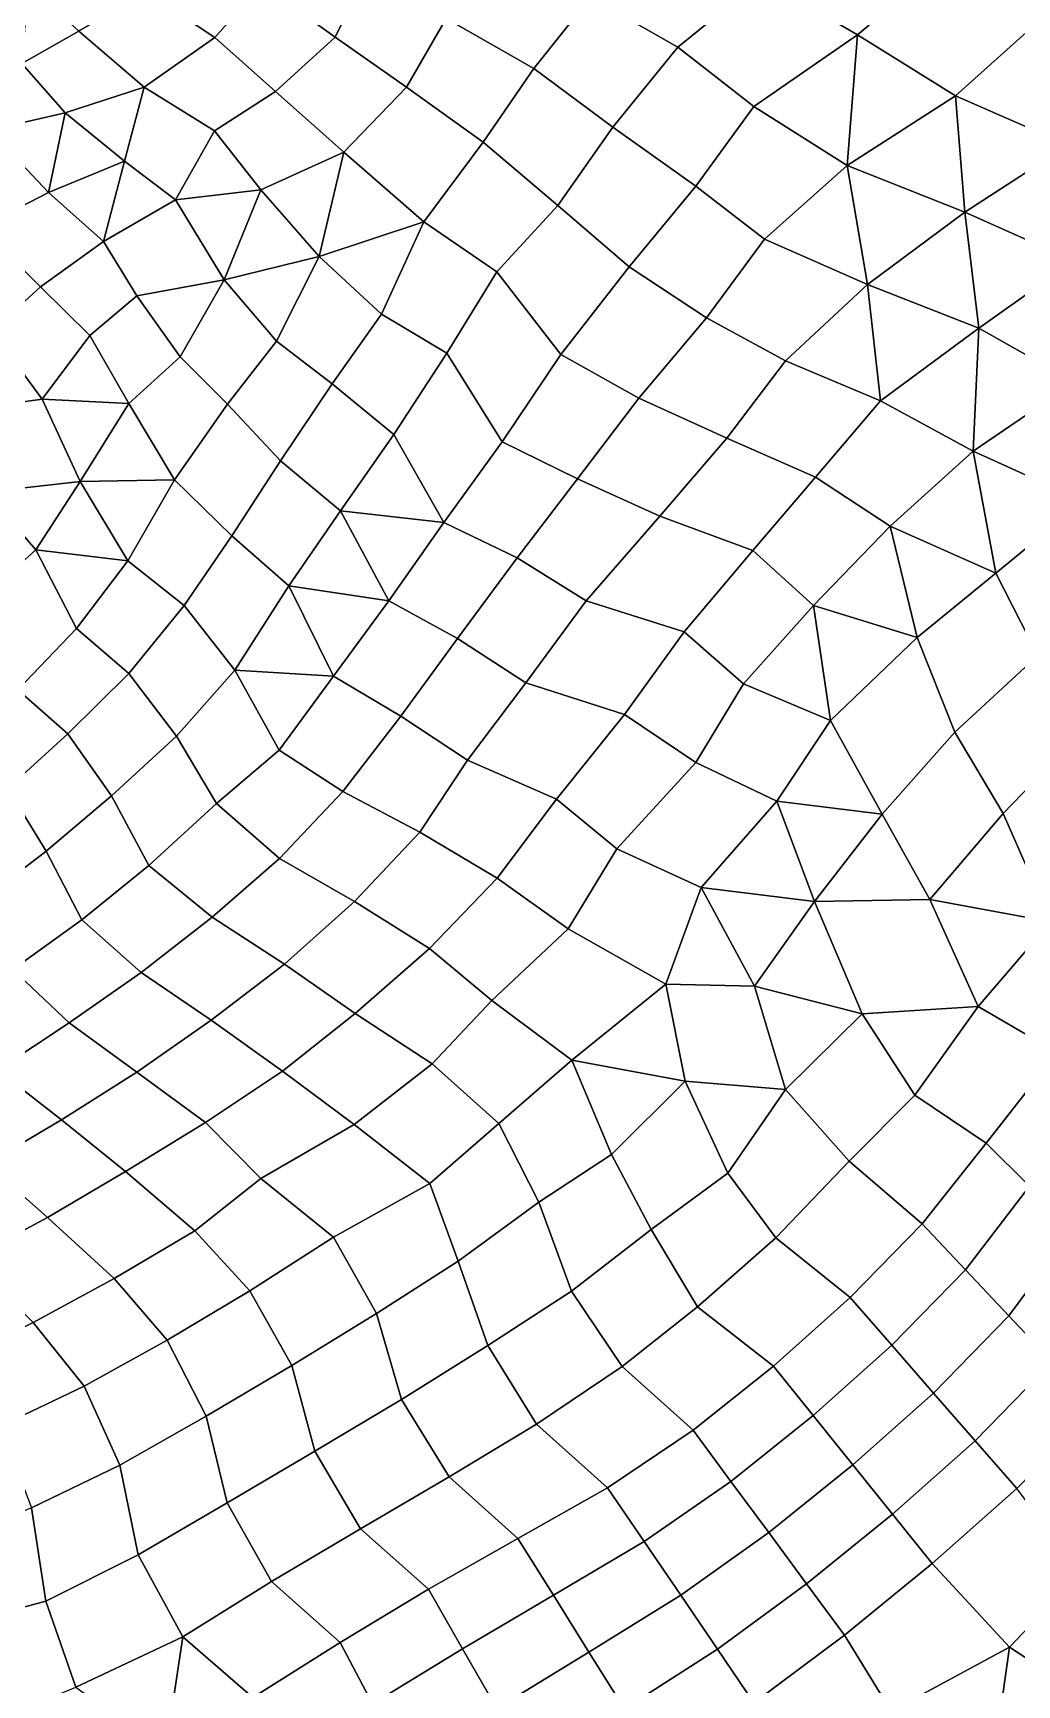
# Model space of a CAD drawing. Extents: x 391089 to 406232, y 6461839 to 6471033.
# Drawn here: x 402791.8 to 402934.4, y 6469598.6 to 6469837.8 of the extents above; entities that cross this region are included whole.
import ezdxf

# ---------------------------------------------------------------- set-up
doc = ezdxf.new("R2010")
doc.units = 0
doc.layers.add('MESH_ELEMS', color=18, linetype='CONTINUOUS')
doc.layers.add('MESH_NODES', color=18, linetype='CONTINUOUS')

msp = doc.modelspace()

# ---------------------------------------------------------------- linework, layer by layer
at = {"layer": 'MESH_ELEMS', "color": 178}
for points in [[(402911.241, 6469837.57, 1.752), (402924.656, 6469848.89, 1.724), (402911.224, 6469856.77, 1.772), (402897.369, 6469845.7, 1.611)], [(402840.721, 6469847.84, 1.473), (402829.951, 6469855.12, 1.562), (402824.914, 6469844.89, 1.475), (402835.541, 6469837.26, 1.558)], [(402818.129, 6469837.21, 1.453), (402824.914, 6469844.89, 1.475), (402814.832, 6469852.64, 1.548), (402808.156, 6469843.78, 1.486)], [(402885.198, 6469835.79, 1.527), (402897.369, 6469845.7, 1.611), (402880.962, 6469853.56, 1.619), (402872.54, 6469843.05, 1.531)], [(402864.364, 6469832.68, 1.533), (402872.54, 6469843.05, 1.531), (402859.035, 6469850.34, 1.605), (402851.637, 6469839.94, 1.477)], [(402924.656, 6469848.89, 1.724), (402911.241, 6469837.57, 1.752), (402925.442, 6469828.76, 1.636), (402938.025, 6469840, 1.717)], [(402851.637, 6469839.94, 1.477), (402840.721, 6469847.84, 1.473), (402835.541, 6469837.26, 1.558), (402845.884, 6469829.99, 1.453)], [(402790.131, 6469833.43, 1.503), (402798.423, 6469838.1, 1.541), (402791.05, 6469844.89, 1.524), (402790.131, 6469833.43, 1.503)], [(402826.886, 6469829.35, 1.528), (402835.541, 6469837.26, 1.558), (402824.914, 6469844.89, 1.475), (402818.129, 6469837.21, 1.453)], [(402896.255, 6469827.21, 1.55), (402911.241, 6469837.57, 1.752), (402897.369, 6469845.7, 1.611), (402885.198, 6469835.79, 1.527)], [(402807.894, 6469830, 1.517), (402818.129, 6469837.21, 1.453), (402808.156, 6469843.78, 1.486), (402798.423, 6469838.1, 1.541)], [(402875.803, 6469824.18, 1.623), (402885.198, 6469835.79, 1.527), (402872.54, 6469843.05, 1.531), (402864.364, 6469832.68, 1.533)], [(402845.884, 6469829.99, 1.453), (402857.021, 6469822.02, 1.49), (402864.364, 6469832.68, 1.533), (402851.637, 6469839.94, 1.477)], [(402938.025, 6469840, 1.717), (402925.442, 6469828.76, 1.636), (402941.802, 6469821.6, 1.478), (402938.025, 6469840, 1.717)], [(402796.419, 6469826.28, 1.562), (402807.894, 6469830, 1.517), (402798.423, 6469838.1, 1.541), (402790.131, 6469833.43, 1.503)], [(402818.129, 6469837.21, 1.453), (402807.894, 6469830, 1.517), (402818.089, 6469823.69, 1.531), (402826.886, 6469829.35, 1.528)], [(402836.801, 6469820.59, 1.423), (402845.884, 6469829.99, 1.453), (402835.541, 6469837.26, 1.558), (402826.886, 6469829.35, 1.528)], [(402896.255, 6469827.21, 1.55), (402909.76, 6469818.67, 1.513), (402911.241, 6469837.57, 1.752), (402896.255, 6469827.21, 1.55)], [(402909.76, 6469818.67, 1.513), (402925.442, 6469828.76, 1.636), (402911.241, 6469837.57, 1.752), (402909.76, 6469818.67, 1.513)], [(402896.255, 6469827.21, 1.55), (402885.198, 6469835.79, 1.527), (402875.803, 6469824.18, 1.623), (402887.846, 6469815.67, 1.614)], [(402790.131, 6469833.43, 1.503), (402785.458, 6469823.77, 1.482), (402796.419, 6469826.28, 1.562), (402790.131, 6469833.43, 1.503)], [(402857.021, 6469822.02, 1.49), (402867.849, 6469812.87, 1.526), (402875.803, 6469824.18, 1.623), (402864.364, 6469832.68, 1.533)], [(402796.419, 6469826.28, 1.562), (402804.999, 6469819.28, 1.584), (402807.894, 6469830, 1.517), (402796.419, 6469826.28, 1.562)], [(402804.999, 6469819.28, 1.584), (402812.425, 6469813.66, 1.51), (402818.089, 6469823.69, 1.531), (402807.894, 6469830, 1.517)], [(402845.884, 6469829.99, 1.453), (402836.801, 6469820.59, 1.423), (402848.391, 6469810.49, 1.526), (402857.021, 6469822.02, 1.49)], [(402824.784, 6469815.12, 1.492), (402836.801, 6469820.59, 1.423), (402826.886, 6469829.35, 1.528), (402818.089, 6469823.69, 1.531)], [(402925.442, 6469828.76, 1.636), (402909.76, 6469818.67, 1.513), (402926.822, 6469811.9, 1.419), (402925.442, 6469828.76, 1.636)], [(402926.822, 6469811.9, 1.419), (402941.802, 6469821.6, 1.478), (402925.442, 6469828.76, 1.636), (402926.822, 6469811.9, 1.419)], [(402796.419, 6469826.28, 1.562), (402785.458, 6469823.77, 1.482), (402794.021, 6469814.73, 1.588), (402796.419, 6469826.28, 1.562)], [(402794.021, 6469814.73, 1.588), (402804.999, 6469819.28, 1.584), (402796.419, 6469826.28, 1.562), (402794.021, 6469814.73, 1.588)], [(402897.759, 6469808, 1.502), (402909.76, 6469818.67, 1.513), (402896.255, 6469827.21, 1.55), (402887.846, 6469815.67, 1.614)], [(402785.458, 6469823.77, 1.482), (402775.673, 6469818.26, 1.469), (402784.139, 6469809.65, 1.523), (402794.021, 6469814.73, 1.588)], [(402818.089, 6469823.69, 1.531), (402812.425, 6469813.66, 1.51), (402824.784, 6469815.12, 1.492), (402818.089, 6469823.69, 1.531)], [(402887.846, 6469815.67, 1.614), (402875.803, 6469824.18, 1.623), (402867.849, 6469812.87, 1.526), (402878.16, 6469803.97, 1.559)], [(402836.801, 6469820.59, 1.423), (402824.784, 6469815.12, 1.492), (402833.257, 6469805.45, 1.488), (402836.801, 6469820.59, 1.423)], [(402836.801, 6469820.59, 1.423), (402833.257, 6469805.45, 1.488), (402848.391, 6469810.49, 1.526), (402836.801, 6469820.59, 1.423)], [(402857.021, 6469822.02, 1.49), (402848.391, 6469810.49, 1.526), (402858.977, 6469803.24, 1.641), (402867.849, 6469812.87, 1.526)], [(402941.802, 6469821.6, 1.478), (402926.822, 6469811.9, 1.419), (402942.594, 6469804.84, 1.758), (402941.802, 6469821.6, 1.478)], [(402801.967, 6469807.66, 1.499), (402804.999, 6469819.28, 1.584), (402794.021, 6469814.73, 1.588), (402801.967, 6469807.66, 1.499)], [(402804.999, 6469819.28, 1.584), (402801.967, 6469807.66, 1.499), (402812.425, 6469813.66, 1.51), (402804.999, 6469819.28, 1.584)], [(402897.759, 6469808, 1.502), (402912.709, 6469801.41, 1.689), (402909.76, 6469818.67, 1.513), (402897.759, 6469808, 1.502)], [(402926.822, 6469811.9, 1.419), (402909.76, 6469818.67, 1.513), (402912.709, 6469801.41, 1.689), (402926.822, 6469811.9, 1.419)], [(402889.358, 6469796.6, 1.507), (402897.759, 6469808, 1.502), (402887.846, 6469815.67, 1.614), (402878.16, 6469803.97, 1.559)], [(402792.85, 6469801.09, 1.455), (402801.967, 6469807.66, 1.499), (402794.021, 6469814.73, 1.588), (402784.139, 6469809.65, 1.523)], [(402806.829, 6469799.77, 1.44), (402819.483, 6469802.07, 1.473), (402812.425, 6469813.66, 1.51), (402801.967, 6469807.66, 1.499)], [(402812.425, 6469813.66, 1.51), (402819.483, 6469802.07, 1.473), (402824.784, 6469815.12, 1.492), (402812.425, 6469813.66, 1.51)], [(402833.257, 6469805.45, 1.488), (402824.784, 6469815.12, 1.492), (402819.483, 6469802.07, 1.473), (402833.257, 6469805.45, 1.488)], [(402858.977, 6469803.24, 1.641), (402868.255, 6469791.26, 1.658), (402878.16, 6469803.97, 1.559), (402867.849, 6469812.87, 1.526)], [(402928.834, 6469795.1, 1.625), (402926.822, 6469811.9, 1.419), (402912.709, 6469801.41, 1.689), (402928.834, 6469795.1, 1.625)], [(402926.822, 6469811.9, 1.419), (402928.834, 6469795.1, 1.625), (402942.594, 6469804.84, 1.758), (402926.822, 6469811.9, 1.419)], [(402792.85, 6469801.09, 1.455), (402784.139, 6469809.65, 1.523), (402780.856, 6469800.74, 1.476), (402785.771, 6469794.67, 1.479)], [(402848.391, 6469810.49, 1.526), (402833.257, 6469805.45, 1.488), (402842.248, 6469797.12, 1.511), (402848.391, 6469810.49, 1.526)], [(402842.248, 6469797.12, 1.511), (402851.748, 6469791.48, 1.597), (402858.977, 6469803.24, 1.641), (402848.391, 6469810.49, 1.526)], [(402799.992, 6469794.02, 1.497), (402806.829, 6469799.77, 1.44), (402801.967, 6469807.66, 1.499), (402792.85, 6469801.09, 1.455)], [(402900.833, 6469790.34, 1.627), (402912.709, 6469801.41, 1.689), (402897.759, 6469808, 1.502), (402889.358, 6469796.6, 1.507)], [(402819.483, 6469802.07, 1.473), (402827.049, 6469793.23, 1.509), (402833.257, 6469805.45, 1.488), (402819.483, 6469802.07, 1.473)], [(402842.248, 6469797.12, 1.511), (402833.257, 6469805.45, 1.488), (402827.049, 6469793.23, 1.509), (402835.133, 6469787.03, 1.618)], [(402879.569, 6469784.93, 1.792), (402889.358, 6469796.6, 1.507), (402878.16, 6469803.97, 1.559), (402868.255, 6469791.26, 1.658)], [(402942.594, 6469804.84, 1.758), (402928.834, 6469795.1, 1.625), (402942.711, 6469787.26, 1.912), (402942.594, 6469804.84, 1.758)], [(402785.771, 6469794.67, 1.479), (402793.104, 6469784.82, 1.585), (402799.992, 6469794.02, 1.497), (402792.85, 6469801.09, 1.455)], [(402813.075, 6469790.96, 1.552), (402819.483, 6469802.07, 1.473), (402806.829, 6469799.77, 1.44), (402813.075, 6469790.96, 1.552)], [(402827.049, 6469793.23, 1.509), (402819.483, 6469802.07, 1.473), (402813.075, 6469790.96, 1.552), (402819.945, 6469784.08, 1.618)], [(402868.255, 6469791.26, 1.658), (402858.977, 6469803.24, 1.641), (402851.748, 6469791.48, 1.597), (402859.759, 6469778.61, 1.776)], [(402900.833, 6469790.34, 1.627), (402914.603, 6469784.56, 1.876), (402912.709, 6469801.41, 1.689), (402900.833, 6469790.34, 1.627)], [(402912.709, 6469801.41, 1.689), (402914.603, 6469784.56, 1.876), (402928.834, 6469795.1, 1.625), (402912.709, 6469801.41, 1.689)], [(402813.075, 6469790.96, 1.552), (402806.829, 6469799.77, 1.44), (402799.992, 6469794.02, 1.497), (402805.67, 6469784.19, 1.599)], [(402835.133, 6469787.03, 1.618), (402844.036, 6469779.7, 1.675), (402851.748, 6469791.48, 1.597), (402842.248, 6469797.12, 1.511)], [(402892.34, 6469779.18, 1.89), (402900.833, 6469790.34, 1.627), (402889.358, 6469796.6, 1.507), (402879.569, 6469784.93, 1.792)], [(402785.771, 6469794.67, 1.479), (402782.313, 6469783.3, 1.574), (402793.104, 6469784.82, 1.585), (402785.771, 6469794.67, 1.479)], [(402799.992, 6469794.02, 1.497), (402793.104, 6469784.82, 1.585), (402805.67, 6469784.19, 1.599), (402799.992, 6469794.02, 1.497)], [(402914.603, 6469784.56, 1.876), (402928.037, 6469777.26, 1.891), (402928.834, 6469795.1, 1.625), (402914.603, 6469784.56, 1.876)], [(402942.711, 6469787.26, 1.912), (402928.834, 6469795.1, 1.625), (402928.037, 6469777.26, 1.891), (402942.711, 6469787.26, 1.912)], [(402835.133, 6469787.03, 1.618), (402827.049, 6469793.23, 1.509), (402819.945, 6469784.08, 1.618), (402827.618, 6469775.87, 1.653)], [(402859.759, 6469778.61, 1.776), (402851.748, 6469791.48, 1.597), (402844.036, 6469779.7, 1.675), (402851.313, 6469766.96, 1.95)], [(402819.945, 6469784.08, 1.618), (402813.075, 6469790.96, 1.552), (402805.67, 6469784.19, 1.599), (402812.29, 6469773.12, 1.678)], [(402870.667, 6469773.28, 1.855), (402879.569, 6469784.93, 1.792), (402868.255, 6469791.26, 1.658), (402859.759, 6469778.61, 1.776)], [(402905.176, 6469773.51, 1.931), (402914.603, 6469784.56, 1.876), (402900.833, 6469790.34, 1.627), (402892.34, 6469779.18, 1.89)], [(402827.618, 6469775.87, 1.653), (402836.315, 6469768.63, 1.81), (402844.036, 6469779.7, 1.675), (402835.133, 6469787.03, 1.618)], [(402942.711, 6469787.26, 1.912), (402928.037, 6469777.26, 1.891), (402943.991, 6469770.01, 2.039), (402942.711, 6469787.26, 1.912)], [(402784.901, 6469771.34, 1.599), (402798.578, 6469772.89, 1.698), (402793.104, 6469784.82, 1.585), (402782.313, 6469783.3, 1.574)], [(402793.104, 6469784.82, 1.585), (402798.578, 6469772.89, 1.698), (402805.67, 6469784.19, 1.599), (402793.104, 6469784.82, 1.585)], [(402882.622, 6469767.85, 2.071), (402892.34, 6469779.18, 1.89), (402879.569, 6469784.93, 1.792), (402870.667, 6469773.28, 1.855)], [(402915.997, 6469766.42, 2.062), (402928.037, 6469777.26, 1.891), (402914.603, 6469784.56, 1.876), (402905.176, 6469773.51, 1.931)], [(402805.67, 6469784.19, 1.599), (402798.578, 6469772.89, 1.698), (402812.29, 6469773.12, 1.678), (402805.67, 6469784.19, 1.599)], [(402812.29, 6469773.12, 1.678), (402820.591, 6469765, 1.748), (402827.618, 6469775.87, 1.653), (402819.945, 6469784.08, 1.618)], [(402851.313, 6469766.96, 1.95), (402844.036, 6469779.7, 1.675), (402836.315, 6469768.63, 1.81), (402851.313, 6469766.96, 1.95)], [(402861.935, 6469761.82, 1.941), (402870.667, 6469773.28, 1.855), (402859.759, 6469778.61, 1.776), (402851.313, 6469766.96, 1.95)], [(402896.076, 6469762.89, 1.954), (402905.176, 6469773.51, 1.931), (402892.34, 6469779.18, 1.89), (402882.622, 6469767.85, 2.071)], [(402931.286, 6469759.61, 2.186), (402928.037, 6469777.26, 1.891), (402915.997, 6469766.42, 2.062), (402931.286, 6469759.61, 2.186)], [(402943.991, 6469770.01, 2.039), (402928.037, 6469777.26, 1.891), (402931.286, 6469759.61, 2.186), (402943.991, 6469770.01, 2.039)], [(402836.315, 6469768.63, 1.81), (402827.618, 6469775.87, 1.653), (402820.591, 6469765, 1.748), (402828.825, 6469757.75, 1.786)], [(402784.901, 6469771.34, 1.599), (402792.167, 6469763, 1.789), (402798.578, 6469772.89, 1.698), (402784.901, 6469771.34, 1.599)], [(402792.167, 6469763, 1.789), (402805.507, 6469761.4, 1.713), (402798.578, 6469772.89, 1.698), (402792.167, 6469763, 1.789)], [(402812.29, 6469773.12, 1.678), (402798.578, 6469772.89, 1.698), (402805.507, 6469761.4, 1.713), (402812.29, 6469773.12, 1.678)], [(402805.507, 6469761.4, 1.713), (402813.651, 6469754.92, 1.689), (402820.591, 6469765, 1.748), (402812.29, 6469773.12, 1.678)], [(402871.925, 6469755.62, 2.067), (402882.622, 6469767.85, 2.071), (402870.667, 6469773.28, 1.855), (402861.935, 6469761.82, 1.941)], [(402905.176, 6469773.51, 1.931), (402896.076, 6469762.89, 1.954), (402904.88, 6469754.93, 1.99), (402915.997, 6469766.42, 2.062)], [(402778.083, 6469764.28, 1.651), (402784.329, 6469755.92, 1.731), (402792.167, 6469763, 1.789), (402784.901, 6469771.34, 1.599)], [(402931.286, 6469759.61, 2.186), (402937.378, 6469747.67, 2.369), (402950.209, 6469758.06, 2.42), (402943.991, 6469770.01, 2.039)], [(402828.825, 6469757.75, 1.786), (402843.342, 6469755.61, 1.882), (402836.315, 6469768.63, 1.81), (402828.825, 6469757.75, 1.786)], [(402851.313, 6469766.96, 1.95), (402836.315, 6469768.63, 1.81), (402843.342, 6469755.61, 1.882), (402851.313, 6469766.96, 1.95)], [(402886.134, 6469751.12, 2.075), (402896.076, 6469762.89, 1.954), (402882.622, 6469767.85, 2.071), (402871.925, 6469755.62, 2.067)], [(402851.313, 6469766.96, 1.95), (402843.342, 6469755.61, 1.882), (402853.281, 6469750.13, 2.003), (402861.935, 6469761.82, 1.941)], [(402915.997, 6469766.42, 2.062), (402904.88, 6469754.93, 1.99), (402919.903, 6469750.27, 2.172), (402915.997, 6469766.42, 2.062)], [(402915.997, 6469766.42, 2.062), (402919.903, 6469750.27, 2.172), (402931.286, 6469759.61, 2.186), (402915.997, 6469766.42, 2.062)], [(402798.056, 6469751.57, 1.679), (402792.167, 6469763, 1.789), (402784.329, 6469755.92, 1.731), (402789.57, 6469742.71, 1.597)], [(402798.056, 6469751.57, 1.679), (402805.507, 6469761.4, 1.713), (402792.167, 6469763, 1.789), (402798.056, 6469751.57, 1.679)], [(402828.825, 6469757.75, 1.786), (402820.591, 6469765, 1.748), (402813.651, 6469754.92, 1.689), (402821.017, 6469745.56, 1.798)], [(402894.741, 6469743.58, 2.072), (402904.88, 6469754.93, 1.99), (402896.076, 6469762.89, 1.954), (402886.134, 6469751.12, 2.075)], [(402805.651, 6469745.08, 1.658), (402813.651, 6469754.92, 1.689), (402805.507, 6469761.4, 1.713), (402798.056, 6469751.57, 1.679)], [(402861.935, 6469761.82, 1.941), (402853.281, 6469750.13, 2.003), (402863.19, 6469743.74, 2.097), (402871.925, 6469755.62, 2.067)], [(402919.903, 6469750.27, 2.172), (402925.341, 6469736.58, 2.176), (402937.378, 6469747.67, 2.369), (402931.286, 6469759.61, 2.186)], [(402828.825, 6469757.75, 1.786), (402821.017, 6469745.56, 1.798), (402835.328, 6469744.67, 1.942), (402828.825, 6469757.75, 1.786)], [(402828.825, 6469757.75, 1.786), (402835.328, 6469744.67, 1.942), (402843.342, 6469755.61, 1.882), (402828.825, 6469757.75, 1.786)], [(402845.088, 6469738.87, 2.007), (402853.281, 6469750.13, 2.003), (402843.342, 6469755.61, 1.882), (402835.328, 6469744.67, 1.942)], [(402877.486, 6469739.15, 2.124), (402886.134, 6469751.12, 2.075), (402871.925, 6469755.62, 2.067), (402863.19, 6469743.74, 2.097)], [(402805.651, 6469745.08, 1.658), (402812.555, 6469736.01, 1.764), (402821.017, 6469745.56, 1.798), (402813.651, 6469754.92, 1.689)], [(402894.741, 6469743.58, 2.072), (402907.353, 6469738.28, 2.033), (402904.88, 6469754.93, 1.99), (402894.741, 6469743.58, 2.072)], [(402919.903, 6469750.27, 2.172), (402904.88, 6469754.93, 1.99), (402907.353, 6469738.28, 2.033), (402919.903, 6469750.27, 2.172)], [(402796.826, 6469736.32, 1.635), (402805.651, 6469745.08, 1.658), (402798.056, 6469751.57, 1.679), (402789.57, 6469742.71, 1.597)], [(402894.741, 6469743.58, 2.072), (402886.134, 6469751.12, 2.075), (402877.486, 6469739.15, 2.124), (402887.824, 6469732.18, 2.116)], [(402854.734, 6469732.53, 2.056), (402863.19, 6469743.74, 2.097), (402853.281, 6469750.13, 2.003), (402845.088, 6469738.87, 2.007)], [(402907.353, 6469738.28, 2.033), (402914.834, 6469724.69, 2.111), (402925.341, 6469736.58, 2.176), (402919.903, 6469750.27, 2.172)], [(402925.341, 6469736.58, 2.176), (402932.358, 6469724.81, 2.224), (402943.524, 6469736.33, 2.468), (402937.378, 6469747.67, 2.369)], [(402796.826, 6469736.32, 1.635), (402803.142, 6469727.36, 1.708), (402812.555, 6469736.01, 1.764), (402805.651, 6469745.08, 1.658)], [(402812.555, 6469736.01, 1.764), (402818.341, 6469726.24, 1.856), (402827.414, 6469733.95, 1.884), (402821.017, 6469745.56, 1.798)], [(402835.328, 6469744.67, 1.942), (402821.017, 6469745.56, 1.798), (402827.414, 6469733.95, 1.884), (402835.328, 6469744.67, 1.942)], [(402836.66, 6469727.97, 1.993), (402845.088, 6469738.87, 2.007), (402835.328, 6469744.67, 1.942), (402827.414, 6469733.95, 1.884)], [(402867.637, 6469726.86, 2.164), (402877.486, 6469739.15, 2.124), (402863.19, 6469743.74, 2.097), (402854.734, 6469732.53, 2.056)], [(402899.567, 6469726.56, 2.036), (402907.353, 6469738.28, 2.033), (402894.741, 6469743.58, 2.072), (402887.824, 6469732.18, 2.116)], [(402788.108, 6469728.4, 1.581), (402796.826, 6469736.32, 1.635), (402789.57, 6469742.71, 1.597), (402779.403, 6469734.45, 1.501)], [(402845.088, 6469738.87, 2.007), (402836.66, 6469727.97, 1.993), (402847.817, 6469722.07, 2.193), (402854.734, 6469732.53, 2.056)], [(402887.824, 6469732.18, 2.116), (402877.486, 6469739.15, 2.124), (402867.637, 6469726.86, 2.164), (402876.399, 6469719.67, 2.191)], [(402907.353, 6469738.28, 2.033), (402899.567, 6469726.56, 2.036), (402914.834, 6469724.69, 2.111), (402907.353, 6469738.28, 2.033)], [(402932.358, 6469724.81, 2.224), (402925.341, 6469736.58, 2.176), (402914.834, 6469724.69, 2.111), (402921.726, 6469712.35, 2.354)], [(402803.142, 6469727.36, 1.708), (402796.826, 6469736.32, 1.635), (402788.108, 6469728.4, 1.581), (402793.692, 6469719.33, 1.762)], [(402818.341, 6469726.24, 1.856), (402812.555, 6469736.01, 1.764), (402803.142, 6469727.36, 1.708), (402808.539, 6469717.26, 1.863)], [(402932.358, 6469724.81, 2.224), (402939.292, 6469709.11, 2.617), (402951.311, 6469722.53, 2.538), (402943.524, 6469736.33, 2.468)], [(402827.501, 6469718.28, 1.959), (402836.66, 6469727.97, 1.993), (402827.414, 6469733.95, 1.884), (402818.341, 6469726.24, 1.856)], [(402859.025, 6469715.43, 2.22), (402867.637, 6469726.86, 2.164), (402854.734, 6469732.53, 2.056), (402847.817, 6469722.07, 2.193)], [(402888.604, 6469714.08, 2.138), (402899.567, 6469726.56, 2.036), (402887.824, 6469732.18, 2.116), (402876.399, 6469719.67, 2.191)], [(402793.692, 6469719.33, 1.762), (402788.108, 6469728.4, 1.581), (402778.753, 6469720.82, 1.436), (402784.143, 6469712.06, 2.299)], [(402793.692, 6469719.33, 1.762), (402798.861, 6469709.41, 2.075), (402808.539, 6469717.26, 1.863), (402803.142, 6469727.36, 1.708)], [(402838.342, 6469712.05, 2.085), (402847.817, 6469722.07, 2.193), (402836.66, 6469727.97, 1.993), (402827.501, 6469718.28, 1.959)], [(402859.025, 6469715.43, 2.22), (402869.313, 6469708.1, 2.157), (402876.399, 6469719.67, 2.191), (402867.637, 6469726.86, 2.164)], [(402817.72, 6469709.8, 1.893), (402827.501, 6469718.28, 1.959), (402818.341, 6469726.24, 1.856), (402808.539, 6469717.26, 1.863)], [(402899.567, 6469726.56, 2.036), (402888.604, 6469714.08, 2.138), (402905.017, 6469712.07, 2.332), (402899.567, 6469726.56, 2.036)], [(402914.834, 6469724.69, 2.111), (402899.567, 6469726.56, 2.036), (402905.017, 6469712.07, 2.332), (402914.834, 6469724.69, 2.111)], [(402905.017, 6469712.07, 2.332), (402921.726, 6469712.35, 2.354), (402914.834, 6469724.69, 2.111), (402905.017, 6469712.07, 2.332)], [(402921.726, 6469712.35, 2.354), (402939.292, 6469709.11, 2.617), (402932.358, 6469724.81, 2.224), (402921.726, 6469712.35, 2.354)], [(402847.817, 6469722.07, 2.193), (402838.342, 6469712.05, 2.085), (402849.23, 6469705.23, 2.099), (402859.025, 6469715.43, 2.22)], [(402883.495, 6469700.1, 2.09), (402888.604, 6469714.08, 2.138), (402876.399, 6469719.67, 2.191), (402869.313, 6469708.1, 2.157)], [(402784.143, 6469712.06, 2.299), (402788.821, 6469702.22, 2.903), (402798.861, 6469709.41, 2.075), (402793.692, 6469719.33, 1.762)], [(402807.423, 6469701.75, 1.79), (402817.72, 6469709.8, 1.893), (402808.539, 6469717.26, 1.863), (402798.861, 6469709.41, 2.075)], [(402828.199, 6469702.97, 2.04), (402838.342, 6469712.05, 2.085), (402827.501, 6469718.28, 1.959), (402817.72, 6469709.8, 1.893)], [(402859.025, 6469715.43, 2.22), (402849.23, 6469705.23, 2.099), (402858.252, 6469697.7, 1.997), (402869.313, 6469708.1, 2.157)], [(402896.309, 6469699.78, 2.239), (402888.604, 6469714.08, 2.138), (402883.495, 6469700.1, 2.09), (402896.309, 6469699.78, 2.239)], [(402896.309, 6469699.78, 2.239), (402905.017, 6469712.07, 2.332), (402888.604, 6469714.08, 2.138), (402896.309, 6469699.78, 2.239)], [(402838.432, 6469695.82, 2.109), (402849.23, 6469705.23, 2.099), (402838.342, 6469712.05, 2.085), (402828.199, 6469702.97, 2.04)], [(402905.017, 6469712.07, 2.332), (402896.309, 6469699.78, 2.239), (402911.956, 6469695.76, 2.536), (402905.017, 6469712.07, 2.332)], [(402921.726, 6469712.35, 2.354), (402905.017, 6469712.07, 2.332), (402911.956, 6469695.76, 2.536), (402928.764, 6469696.86, 2.608)], [(402928.764, 6469696.86, 2.608), (402939.292, 6469709.11, 2.617), (402921.726, 6469712.35, 2.354), (402928.764, 6469696.86, 2.608)], [(402796.987, 6469694.46, 2.557), (402807.423, 6469701.75, 1.79), (402798.861, 6469709.41, 2.075), (402788.821, 6469702.22, 2.903)], [(402817.6, 6469694.84, 1.906), (402828.199, 6469702.97, 2.04), (402817.72, 6469709.8, 1.893), (402807.423, 6469701.75, 1.79)], [(402869.313, 6469708.1, 2.157), (402858.252, 6469697.7, 1.997), (402869.861, 6469689.05, 2.041), (402883.495, 6469700.1, 2.09)], [(402940.216, 6469690.2, 2.215), (402950.982, 6469702.98, 2.316), (402939.292, 6469709.11, 2.617), (402928.764, 6469696.86, 2.608)], [(402828.199, 6469702.97, 2.04), (402817.6, 6469694.84, 1.906), (402827.933, 6469687.48, 2.022), (402838.432, 6469695.82, 2.109)], [(402849.594, 6469688.56, 2.156), (402858.252, 6469697.7, 1.997), (402849.23, 6469705.23, 2.099), (402838.432, 6469695.82, 2.109)], [(402786.592, 6469687.64, 2.531), (402796.987, 6469694.46, 2.557), (402788.821, 6469702.22, 2.903), (402778.792, 6469695.58, 2.949)], [(402806.785, 6469687.35, 1.96), (402817.6, 6469694.84, 1.906), (402807.423, 6469701.75, 1.79), (402796.987, 6469694.46, 2.557)], [(402869.861, 6469689.05, 2.041), (402886.267, 6469686.05, 2.244), (402883.495, 6469700.1, 2.09), (402869.861, 6469689.05, 2.041)], [(402896.309, 6469699.78, 2.239), (402883.495, 6469700.1, 2.09), (402886.267, 6469686.05, 2.244), (402900.81, 6469684.8, 2.38)], [(402896.309, 6469699.78, 2.239), (402900.81, 6469684.8, 2.38), (402911.956, 6469695.76, 2.536), (402896.309, 6469699.78, 2.239)], [(402838.292, 6469679.74, 2.092), (402849.594, 6469688.56, 2.156), (402838.432, 6469695.82, 2.109), (402827.933, 6469687.48, 2.022)], [(402859.295, 6469679.9, 2.13), (402869.861, 6469689.05, 2.041), (402858.252, 6469697.7, 1.997), (402849.594, 6469688.56, 2.156)], [(402919.587, 6469683.99, 2.451), (402911.956, 6469695.76, 2.536), (402900.81, 6469684.8, 2.38), (402910.04, 6469674.44, 2.323)], [(402919.587, 6469683.99, 2.451), (402928.764, 6469696.86, 2.608), (402911.956, 6469695.76, 2.536), (402919.587, 6469683.99, 2.451)], [(402929.916, 6469677.04, 1.826), (402940.216, 6469690.2, 2.215), (402928.764, 6469696.86, 2.608), (402919.587, 6469683.99, 2.451)], [(402796.987, 6469694.46, 2.557), (402786.592, 6469687.64, 2.531), (402795.89, 6469680.42, 2.408), (402806.785, 6469687.35, 1.96)], [(402816.757, 6469680.04, 2.03), (402827.933, 6469687.48, 2.022), (402817.6, 6469694.84, 1.906), (402806.785, 6469687.35, 1.96)], [(402849.594, 6469688.56, 2.156), (402838.292, 6469679.74, 2.092), (402849.265, 6469671.2, 1.933), (402859.295, 6469679.9, 2.13)], [(402859.295, 6469679.9, 2.13), (402865.079, 6469668.52, 2.129), (402875.604, 6469675.41, 2.065), (402869.861, 6469689.05, 2.041)], [(402869.861, 6469689.05, 2.041), (402875.604, 6469675.41, 2.065), (402886.267, 6469686.05, 2.244), (402869.861, 6469689.05, 2.041)], [(402940.216, 6469690.2, 2.215), (402929.916, 6469677.04, 1.826), (402936.206, 6469670.83, 1.176), (402945.595, 6469684.01, 1.666)], [(402786.592, 6469687.64, 2.531), (402776.22, 6469681.62, 1.609), (402785.051, 6469674.04, 1.803), (402795.89, 6469680.42, 2.408)], [(402806.785, 6469687.35, 1.96), (402795.89, 6469680.42, 2.408), (402805.168, 6469672.93, 1.839), (402816.757, 6469680.04, 2.03)], [(402824.802, 6469671.92, 2.01), (402838.292, 6469679.74, 2.092), (402827.933, 6469687.48, 2.022), (402816.757, 6469680.04, 2.03)], [(402892.467, 6469672.68, 2.269), (402886.267, 6469686.05, 2.244), (402875.604, 6469675.41, 2.065), (402881.343, 6469664.56, 2.341)], [(402900.81, 6469684.8, 2.38), (402886.267, 6469686.05, 2.244), (402892.467, 6469672.68, 2.269), (402900.81, 6469684.8, 2.38)], [(402910.04, 6469674.44, 2.323), (402900.81, 6469684.8, 2.38), (402892.467, 6469672.68, 2.269), (402899.428, 6469663.32, 2.128)], [(402920.624, 6469665.36, 1.642), (402929.916, 6469677.04, 1.826), (402919.587, 6469683.99, 2.451), (402910.04, 6469674.44, 2.323)], [(402793.869, 6469666.3, 1.744), (402805.168, 6469672.93, 1.839), (402795.89, 6469680.42, 2.408), (402785.051, 6469674.04, 1.803)], [(402815.194, 6469664.33, 1.879), (402824.802, 6469671.92, 2.01), (402816.757, 6469680.04, 2.03), (402805.168, 6469672.93, 1.839)], [(402838.292, 6469679.74, 2.092), (402824.802, 6469671.92, 2.01), (402835.326, 6469663.44, 2.012), (402849.265, 6469671.2, 1.933)], [(402849.265, 6469671.2, 1.933), (402853.378, 6469659.95, 2.051), (402865.079, 6469668.52, 2.129), (402859.295, 6469679.9, 2.13)], [(402929.916, 6469677.04, 1.826), (402920.624, 6469665.36, 1.642), (402926.913, 6469658.7, 1.222), (402936.206, 6469670.83, 1.176)], [(402881.343, 6469664.56, 2.341), (402875.604, 6469675.41, 2.065), (402865.079, 6469668.52, 2.129), (402869.825, 6469655.63, 2.241)], [(402910.205, 6469654.7, 1.494), (402920.624, 6469665.36, 1.642), (402910.04, 6469674.44, 2.323), (402899.428, 6469663.32, 2.128)], [(402782.596, 6469660.25, 1.685), (402793.869, 6469666.3, 1.744), (402785.051, 6469674.04, 1.803), (402774.155, 6469668.13, 1.588)], [(402805.168, 6469672.93, 1.839), (402793.869, 6469666.3, 1.744), (402803.535, 6469657.43, 1.879), (402815.194, 6469664.33, 1.879)], [(402823.205, 6469655.66, 1.98), (402835.326, 6469663.44, 2.012), (402824.802, 6469671.92, 2.01), (402815.194, 6469664.33, 1.879)], [(402881.343, 6469664.56, 2.341), (402888.061, 6469653.35, 2.034), (402899.428, 6469663.32, 2.128), (402892.467, 6469672.68, 2.269)], [(402835.326, 6469663.44, 2.012), (402841.549, 6469652.37, 2.028), (402853.378, 6469659.95, 2.051), (402849.265, 6469671.2, 1.933)], [(402936.206, 6469670.83, 1.176), (402926.913, 6469658.7, 1.222), (402933.202, 6469652.03, -0.1), (402942.496, 6469664.63, -0.1)], [(402869.825, 6469655.63, 2.241), (402865.079, 6469668.52, 2.129), (402853.378, 6469659.95, 2.051), (402857.667, 6469647.72, 2.224)], [(402791.799, 6469651.08, 1.755), (402803.535, 6469657.43, 1.879), (402793.869, 6469666.3, 1.744), (402782.596, 6469660.25, 1.685)], [(402920.624, 6469665.36, 1.642), (402910.205, 6469654.7, 1.494), (402916.247, 6469647.78, 1.034), (402926.913, 6469658.7, 1.222)], [(402942.496, 6469664.63, -0.1), (402933.202, 6469652.03, -0.1), (402939.491, 6469645.37, -0.1), (402948.785, 6469658.42, -0.1)], [(402815.194, 6469664.33, 1.879), (402803.535, 6469657.43, 1.879), (402811.192, 6469648.51, 1.865), (402823.205, 6469655.66, 1.98)], [(402823.205, 6469655.66, 1.98), (402829.294, 6469644.86, 1.937), (402841.549, 6469652.37, 2.028), (402835.326, 6469663.44, 2.012)], [(402869.825, 6469655.63, 2.241), (402877.152, 6469644.68, 1.814), (402888.061, 6469653.35, 2.034), (402881.343, 6469664.56, 2.341)], [(402899.107, 6469644.73, 1.618), (402910.205, 6469654.7, 1.494), (402899.428, 6469663.32, 2.128), (402888.061, 6469653.35, 2.034)], [(402782.596, 6469660.25, 1.685), (402771.295, 6469654.76, 1.577), (402780.047, 6469645.33, 1.592), (402791.799, 6469651.08, 1.755)], [(402857.667, 6469647.72, 2.224), (402853.378, 6469659.95, 2.051), (402841.549, 6469652.37, 2.028), (402845.156, 6469639.91, 2.106)], [(402803.535, 6469657.43, 1.879), (402791.799, 6469651.08, 1.755), (402799.178, 6469641.84, 1.674), (402811.192, 6469648.51, 1.865)], [(402926.913, 6469658.7, 1.222), (402916.247, 6469647.78, 1.034), (402922.289, 6469640.86, -0.1), (402933.202, 6469652.03, -0.1)], [(402829.294, 6469644.86, 1.937), (402823.205, 6469655.66, 1.98), (402811.192, 6469648.51, 1.865), (402816.878, 6469637.49, 1.88)], [(402857.667, 6469647.72, 2.224), (402864.75, 6469636.33, 1.943), (402877.152, 6469644.68, 1.814), (402869.825, 6469655.63, 2.241)], [(402888.061, 6469653.35, 2.034), (402877.152, 6469644.68, 1.814), (402887.416, 6469635.48, 1.27), (402899.107, 6469644.73, 1.618)], [(402910.205, 6469654.7, 1.494), (402899.107, 6469644.73, 1.618), (402904.853, 6469637.59, 0.95), (402916.247, 6469647.78, 1.034)], [(402787.04, 6469636.04, 1.811), (402799.178, 6469641.84, 1.674), (402791.799, 6469651.08, 1.755), (402780.047, 6469645.33, 1.592)], [(402845.156, 6469639.91, 2.106), (402841.549, 6469652.37, 2.028), (402829.294, 6469644.86, 1.937), (402832.593, 6469632.44, 2.004)], [(402933.202, 6469652.03, -0.1), (402922.289, 6469640.86, -0.1), (402928.331, 6469633.93, -0.1), (402939.491, 6469645.37, -0.1)], [(402816.878, 6469637.49, 1.88), (402811.192, 6469648.51, 1.865), (402799.178, 6469641.84, 1.674), (402804.342, 6469630.39, 1.843)], [(402845.156, 6469639.91, 2.106), (402852.076, 6469628.73, 2.004), (402864.75, 6469636.33, 1.943), (402857.667, 6469647.72, 2.224)], [(402916.247, 6469647.78, 1.034), (402904.853, 6469637.59, 0.95), (402910.598, 6469630.44, -0.1), (402922.289, 6469640.86, -0.1)], [(402816.878, 6469637.49, 1.88), (402819.879, 6469624.94, 1.758), (402832.593, 6469632.44, 2.004), (402829.294, 6469644.86, 1.937)], [(402877.152, 6469644.68, 1.814), (402864.75, 6469636.33, 1.943), (402875.038, 6469627.14, 1.491), (402887.416, 6469635.48, 1.27)], [(402899.107, 6469644.73, 1.618), (402887.416, 6469635.48, 1.27), (402892.907, 6469628.06, 1.014), (402904.853, 6469637.59, 0.95)], [(402939.491, 6469645.37, -0.1), (402928.331, 6469633.93, -0.1), (402934.374, 6469627.01, 1.276), (402945.78, 6469638.71, 1.274)], [(402804.342, 6469630.39, 1.843), (402799.178, 6469641.84, 1.674), (402787.04, 6469636.04, 1.811), (402791.548, 6469624.23, 1.59)], [(402922.289, 6469640.86, -0.1), (402910.598, 6469630.44, -0.1), (402916.344, 6469623.3, -0.1), (402928.331, 6469633.93, -0.1)], [(402852.076, 6469628.73, 2.004), (402845.156, 6469639.91, 2.106), (402832.593, 6469632.44, 2.004), (402839.214, 6469621.19, 2.027)], [(402804.342, 6469630.39, 1.843), (402806.996, 6469617.41, 1.6), (402819.879, 6469624.94, 1.758), (402816.878, 6469637.49, 1.88)], [(402864.75, 6469636.33, 1.943), (402852.076, 6469628.73, 2.004), (402862.046, 6469619.8, 1.464), (402875.038, 6469627.14, 1.491)], [(402904.853, 6469637.59, 0.95), (402892.907, 6469628.06, 1.014), (402898.398, 6469620.64, -0.1), (402910.598, 6469630.44, -0.1)], [(402887.416, 6469635.48, 1.27), (402875.038, 6469627.14, 1.491), (402880.341, 6469619.36, 0.783), (402892.907, 6469628.06, 1.014)], [(402928.331, 6469633.93, -0.1), (402916.344, 6469623.3, -0.1), (402922.09, 6469616.16, 1.186), (402934.374, 6469627.01, 1.276)], [(402839.214, 6469621.19, 2.027), (402832.593, 6469632.44, 2.004), (402819.879, 6469624.94, 1.758), (402826.338, 6469613.57, 1.654)], [(402806.996, 6469617.41, 1.6), (402804.342, 6469630.39, 1.843), (402791.548, 6469624.23, 1.59), (402793.636, 6469610.69, 1.806)], [(402849.057, 6469612.44, 1.34), (402862.046, 6469619.8, 1.464), (402852.076, 6469628.73, 2.004), (402839.214, 6469621.19, 2.027)], [(402910.598, 6469630.44, -0.1), (402898.398, 6469620.64, -0.1), (402903.889, 6469613.22, -0.1), (402916.344, 6469623.3, -0.1)], [(402875.038, 6469627.14, 1.491), (402862.046, 6469619.8, 1.464), (402867.187, 6469611.57, -0.1), (402880.341, 6469619.36, 0.783)], [(402892.907, 6469628.06, 1.014), (402880.341, 6469619.36, 0.783), (402885.644, 6469611.57, -0.1), (402898.398, 6469620.64, -0.1)], [(402922.09, 6469616.16, 1.186), (402933.303, 6469604.03, 1.382), (402943.549, 6469614.83, 1.321), (402934.374, 6469627.01, 1.276)], [(402777.804, 6469618.53, 1.674), (402780.591, 6469607.17, 1.767), (402793.636, 6469610.69, 1.806), (402791.548, 6469624.23, 1.59)], [(402806.996, 6469617.41, 1.6), (402813.458, 6469605.53, 1.724), (402826.338, 6469613.57, 1.654), (402819.879, 6469624.94, 1.758)], [(402916.344, 6469623.3, -0.1), (402903.889, 6469613.22, -0.1), (402909.38, 6469605.8, 1.111), (402922.09, 6469616.16, 1.186)], [(402836.278, 6469604.73, 1.331), (402849.057, 6469612.44, 1.34), (402839.214, 6469621.19, 2.027), (402826.338, 6469613.57, 1.654)], [(402862.046, 6469619.8, 1.464), (402849.057, 6469612.44, 1.34), (402854.015, 6469603.81, -0.1), (402867.187, 6469611.57, -0.1)], [(402880.341, 6469619.36, 0.783), (402867.187, 6469611.57, -0.1), (402872.328, 6469603.34, -0.1), (402885.644, 6469611.57, -0.1)], [(402898.398, 6469620.64, -0.1), (402885.644, 6469611.57, -0.1), (402890.947, 6469603.78, 0.333), (402903.889, 6469613.22, -0.1)], [(402793.636, 6469610.69, 1.806), (402797.982, 6469598.27, 1.87), (402813.458, 6469605.53, 1.724), (402806.996, 6469617.41, 1.6)], [(402909.38, 6469605.8, 1.111), (402916.128, 6469594.78, 1.459), (402933.303, 6469604.03, 1.382), (402922.09, 6469616.16, 1.186)], [(402943.549, 6469614.83, 1.321), (402933.303, 6469604.03, 1.382), (402952.479, 6469591.55, 1.278), (402960.368, 6469606.81, 1.258)], [(402823.645, 6469596.78, 1.45), (402836.278, 6469604.73, 1.331), (402826.338, 6469613.57, 1.654), (402813.458, 6469605.53, 1.724)], [(402849.057, 6469612.44, 1.34), (402836.278, 6469604.73, 1.331), (402840.976, 6469595.82, -0.1), (402854.015, 6469603.81, -0.1)], [(402903.889, 6469613.22, -0.1), (402890.947, 6469603.78, 0.333), (402896.249, 6469595.99, 0.952), (402909.38, 6469605.8, 1.111)], [(402793.636, 6469610.69, 1.806), (402780.591, 6469607.17, 1.767), (402782.831, 6469591.99, 1.706), (402797.982, 6469598.27, 1.87)], [(402867.187, 6469611.57, -0.1), (402854.015, 6469603.81, -0.1), (402858.974, 6469595.17, -0.1), (402872.328, 6469603.34, -0.1)], [(402885.644, 6469611.57, -0.1), (402872.328, 6469603.34, -0.1), (402877.469, 6469595.11, 0.546), (402890.947, 6469603.78, 0.333)], [(402813.458, 6469605.53, 1.724), (402797.982, 6469598.27, 1.87), (402810.987, 6469588.88, 1.616), (402813.458, 6469605.53, 1.724)], [(402813.458, 6469605.53, 1.724), (402810.987, 6469588.88, 1.616), (402823.645, 6469596.78, 1.45), (402813.458, 6469605.53, 1.724)], [(402916.128, 6469594.78, 1.459), (402909.38, 6469605.8, 1.111), (402896.249, 6469595.99, 0.952), (402902.777, 6469582.51, 1.208)], [(402836.278, 6469604.73, 1.331), (402823.645, 6469596.78, 1.45), (402828.011, 6469587.71, -0.1), (402840.976, 6469595.82, -0.1)], [(402854.015, 6469603.81, -0.1), (402840.976, 6469595.82, -0.1), (402845.675, 6469586.9, -0.1), (402858.974, 6469595.17, -0.1)], [(402872.328, 6469603.34, -0.1), (402858.974, 6469595.17, -0.1), (402863.932, 6469586.54, 0.607), (402877.469, 6469595.11, 0.546)], [(402890.947, 6469603.78, 0.333), (402877.469, 6469595.11, 0.546), (402882.61, 6469586.88, 0.975), (402896.249, 6469595.99, 0.952)], [(402916.128, 6469594.78, 1.459), (402930.705, 6469585.92, 1.376), (402933.303, 6469604.03, 1.382), (402916.128, 6469594.78, 1.459)], [(402952.479, 6469591.55, 1.278), (402933.303, 6469604.03, 1.382), (402930.705, 6469585.92, 1.376), (402941.211, 6469571.59, 1.321)]]:
    msp.add_3dface(points, dxfattribs=at)
at = {"layer": 'MESH_NODES', "color": 18}
for p in [(402818.129, 6469837.21, 1.453), (402835.541, 6469837.26, 1.558), (402911.241, 6469837.57, 1.752), (402885.198, 6469835.79, 1.527), (402864.364, 6469832.68, 1.533), (402807.894, 6469830, 1.517), (402845.884, 6469829.99, 1.453), (402826.886, 6469829.35, 1.528), (402925.442, 6469828.76, 1.636), (402796.419, 6469826.28, 1.562), (402896.255, 6469827.21, 1.55), (402818.089, 6469823.69, 1.531), (402875.803, 6469824.18, 1.623), (402836.801, 6469820.59, 1.423), (402857.021, 6469822.02, 1.49), (402804.999, 6469819.28, 1.584), (402909.76, 6469818.67, 1.513), (402887.846, 6469815.67, 1.614), (402794.021, 6469814.73, 1.588), (402812.425, 6469813.66, 1.51), (402824.784, 6469815.12, 1.492), (402867.849, 6469812.87, 1.526), (402926.822, 6469811.9, 1.419), (402848.391, 6469810.49, 1.526), (402801.967, 6469807.66, 1.499), (402897.759, 6469808, 1.502), (402833.257, 6469805.45, 1.488), (402878.16, 6469803.97, 1.559), (402792.85, 6469801.09, 1.455), (402819.483, 6469802.07, 1.473), (402858.977, 6469803.24, 1.641), (402912.709, 6469801.41, 1.689), (402806.829, 6469799.77, 1.44), (402842.248, 6469797.12, 1.511), (402889.358, 6469796.6, 1.507), (402799.992, 6469794.02, 1.497), (402928.834, 6469795.1, 1.625), (402827.049, 6469793.23, 1.509), (402851.748, 6469791.48, 1.597), (402813.075, 6469790.96, 1.552), (402868.255, 6469791.26, 1.658), (402900.833, 6469790.34, 1.627), (402835.133, 6469787.03, 1.618), (402793.104, 6469784.82, 1.585), (402879.569, 6469784.93, 1.792), (402914.603, 6469784.56, 1.876), (402805.67, 6469784.19, 1.599), (402819.945, 6469784.08, 1.618), (402844.036, 6469779.7, 1.675), (402859.759, 6469778.61, 1.776), (402892.34, 6469779.18, 1.89), (402928.037, 6469777.26, 1.891), (402827.618, 6469775.87, 1.653), (402798.578, 6469772.89, 1.698), (402812.29, 6469773.12, 1.678), (402870.667, 6469773.28, 1.855), (402905.176, 6469773.51, 1.931), (402836.315, 6469768.63, 1.81), (402882.622, 6469767.85, 2.071), (402851.313, 6469766.96, 1.95), (402915.997, 6469766.42, 2.062), (402792.167, 6469763, 1.789), (402820.591, 6469765, 1.748), (402896.076, 6469762.89, 1.954), (402805.507, 6469761.4, 1.713), (402861.935, 6469761.82, 1.941), (402931.286, 6469759.61, 2.186), (402828.825, 6469757.75, 1.786), (402843.342, 6469755.61, 1.882), (402871.925, 6469755.62, 2.067), (402813.651, 6469754.92, 1.689), (402904.88, 6469754.93, 1.99), (402798.056, 6469751.57, 1.679), (402886.134, 6469751.12, 2.075), (402853.281, 6469750.13, 2.003), (402919.903, 6469750.27, 2.172), (402805.651, 6469745.08, 1.658), (402821.017, 6469745.56, 1.798), (402835.328, 6469744.67, 1.942), (402863.19, 6469743.74, 2.097), (402894.741, 6469743.58, 2.072), (402845.088, 6469738.87, 2.007), (402877.486, 6469739.15, 2.124), (402907.353, 6469738.28, 2.033), (402925.341, 6469736.58, 2.176), (402796.826, 6469736.32, 1.635), (402812.555, 6469736.01, 1.764), (402827.414, 6469733.95, 1.884), (402854.734, 6469732.53, 2.056), (402887.824, 6469732.18, 2.116), (402803.142, 6469727.36, 1.708), (402836.66, 6469727.97, 1.993), (402867.637, 6469726.86, 2.164), (402818.341, 6469726.24, 1.856), (402899.567, 6469726.56, 2.036), (402914.834, 6469724.69, 2.111), (402932.358, 6469724.81, 2.224), (402847.817, 6469722.07, 2.193), (402876.399, 6469719.67, 2.191), (402793.692, 6469719.33, 1.762), (402808.539, 6469717.26, 1.863), (402827.501, 6469718.28, 1.959), (402859.025, 6469715.43, 2.22), (402888.604, 6469714.08, 2.138), (402838.342, 6469712.05, 2.085), (402905.017, 6469712.07, 2.332), (402921.726, 6469712.35, 2.354), (402798.861, 6469709.41, 2.075), (402817.72, 6469709.8, 1.893), (402869.313, 6469708.1, 2.157), (402828.199, 6469702.97, 2.04), (402849.23, 6469705.23, 2.099), (402807.423, 6469701.75, 1.79), (402883.495, 6469700.1, 2.09), (402896.309, 6469699.78, 2.239), (402838.432, 6469695.82, 2.109), (402858.252, 6469697.7, 1.997), (402911.956, 6469695.76, 2.536), (402928.764, 6469696.86, 2.608), (402796.987, 6469694.46, 2.557), (402817.6, 6469694.84, 1.906), (402849.594, 6469688.56, 2.156), (402869.861, 6469689.05, 2.041), (402806.785, 6469687.35, 1.96), (402827.933, 6469687.48, 2.022), (402886.267, 6469686.05, 2.244), (402900.81, 6469684.8, 2.38), (402919.587, 6469683.99, 2.451), (402795.89, 6469680.42, 2.408), (402816.757, 6469680.04, 2.03), (402838.292, 6469679.74, 2.092), (402859.295, 6469679.9, 2.13), (402929.916, 6469677.04, 1.826), (402875.604, 6469675.41, 2.065), (402910.04, 6469674.44, 2.323), (402805.168, 6469672.93, 1.839), (402824.802, 6469671.92, 2.01), (402892.467, 6469672.68, 2.269), (402849.265, 6469671.2, 1.933), (402865.079, 6469668.52, 2.129), (402793.869, 6469666.3, 1.744), (402920.624, 6469665.36, 1.642), (402815.194, 6469664.33, 1.879), (402835.326, 6469663.44, 2.012), (402881.343, 6469664.56, 2.341), (402899.428, 6469663.32, 2.128), (402853.378, 6469659.95, 2.051), (402803.535, 6469657.43, 1.879), (402926.913, 6469658.7, 1.222), (402823.205, 6469655.66, 1.98), (402869.825, 6469655.63, 2.241), (402888.061, 6469653.35, 2.034), (402910.205, 6469654.7, 1.494), (402791.799, 6469651.08, 1.755), (402841.549, 6469652.37, 2.028), (402933.202, 6469652.03, -0.1), (402811.192, 6469648.51, 1.865), (402857.667, 6469647.72, 2.224), (402916.247, 6469647.78, 1.034), (402829.294, 6469644.86, 1.937), (402877.152, 6469644.68, 1.814), (402899.107, 6469644.73, 1.618), (402799.178, 6469641.84, 1.674), (402922.289, 6469640.86, -0.1), (402845.156, 6469639.91, 2.106), (402816.878, 6469637.49, 1.88), (402864.75, 6469636.33, 1.943), (402904.853, 6469637.59, 0.95), (402887.416, 6469635.48, 1.27), (402928.331, 6469633.93, -0.1), (402832.593, 6469632.44, 2.004), (402804.342, 6469630.39, 1.843), (402852.076, 6469628.73, 2.004), (402910.598, 6469630.44, -0.1), (402875.038, 6469627.14, 1.491), (402892.907, 6469628.06, 1.014), (402819.879, 6469624.94, 1.758), (402916.344, 6469623.3, -0.1), (402839.214, 6469621.19, 2.027), (402862.046, 6469619.8, 1.464), (402880.341, 6469619.36, 0.783), (402898.398, 6469620.64, -0.1), (402806.996, 6469617.41, 1.6), (402922.09, 6469616.16, 1.186), (402826.338, 6469613.57, 1.654), (402849.057, 6469612.44, 1.34), (402903.889, 6469613.22, -0.1), (402793.636, 6469610.69, 1.806), (402867.187, 6469611.57, -0.1), (402885.644, 6469611.57, -0.1), (402813.458, 6469605.53, 1.724), (402909.38, 6469605.8, 1.111), (402836.278, 6469604.73, 1.331), (402854.015, 6469603.81, -0.1), (402872.328, 6469603.34, -0.1), (402890.947, 6469603.78, 0.333), (402933.303, 6469604.03, 1.382)]:
    msp.add_point(p, dxfattribs=at)

doc.saveas('drawing.dxf')
